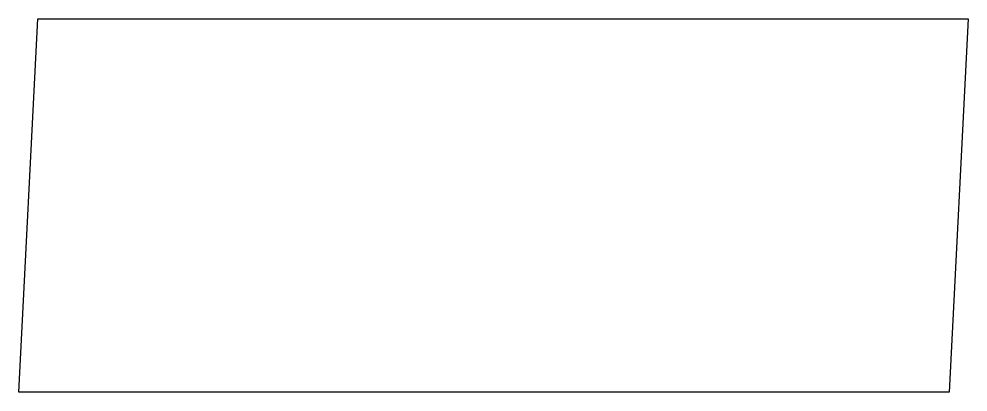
# Model space of a CAD drawing. Header units: millimetres. Extents: x 0 to 288, y 0 to 113.
import ezdxf

# ---------------------------------------------------------------- set-up
doc = ezdxf.new("R2010")
doc.units = ezdxf.units.MM

msp = doc.modelspace()

# ---------------------------------------------------------------- linework, layer by layer
msp.add_lwpolyline([(287.88, 113.23), (282.17, 0), (0, 0), (5.71, 113.23), (287.88, 113.23)], close=True)

doc.saveas('drawing.dxf')
